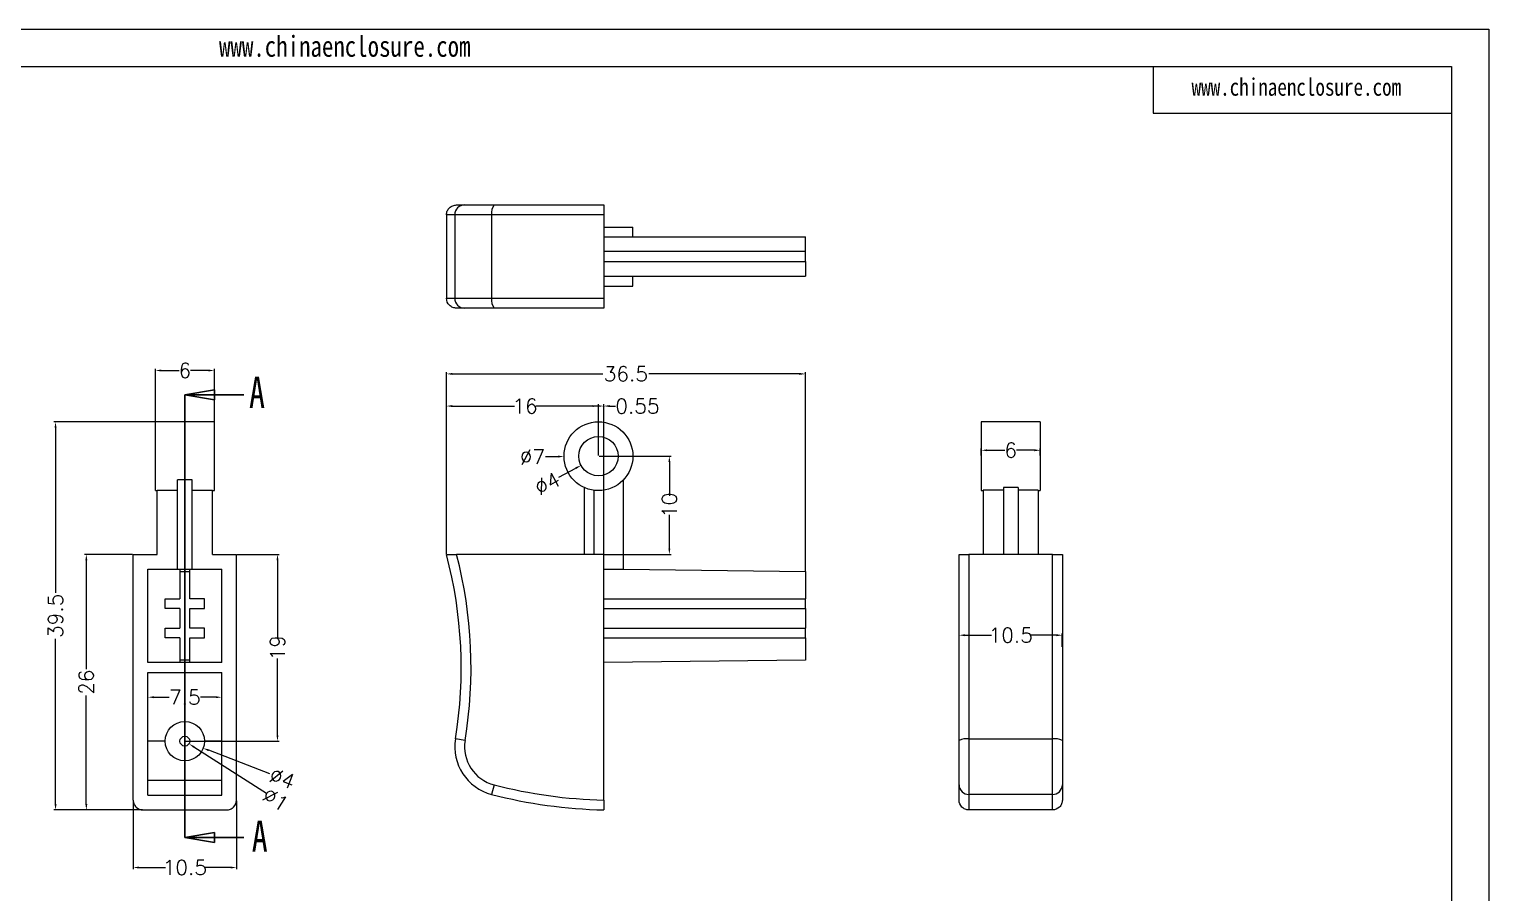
# Model space of a CAD drawing. Header units: inches. Extents: x 1424 to 4050, y 1126 to 1517.
# Drawn here: x 3710.1 to 3858.6, y 1197.2 to 1285.1 of the extents above; entities that cross this region are included whole.
import ezdxf

# ---------------------------------------------------------------- set-up
doc = ezdxf.new("R2010")
doc.units = ezdxf.units.IN
doc.header["$LTSCALE"] = 15
doc.linetypes.add('PHANTOM', pattern=[12.7, 6.35, -1.27, 1.27, -1.27, 1.27, -1.27])
doc.layers.add('文字', color=81, linetype='Continuous')
doc.styles.add('SLDTEXTSTYLE0', font='TXT', dxfattribs={"width": 0.75})
doc.styles.get("Standard").update_dxf_attribs({"font": 'txt', "bigfont": 'gbcbig.shx'})
doc.styles.add('宋体', font='', dxfattribs={"width": 0.8, "height": 3.5})
doc.styles.get('宋体').set_extended_font_data('SimSun')
doc.dimstyles.new('2', dxfattribs={"dimtxt": 1.5, "dimasz": 0.6, "dimexe": 0.18, "dimexo": 0.0625, "dimgap": 0.09, "dimtad": 0, "dimdsep": 46, "dimtxsty": 'Standard', "dimcen": 0, "dimclrd": 3, "dimclre": 3, "dimadec": 0, "dimazin": 2, "dimtfac": 1, "dimtofl": 0, "dimtmove": 0, "dimatfit": 3, "dimfxl": 1, "dimtolj": 1, "dimtzin": 0, "dimarcsym": 0})

# ---------------------------------------------------------------- blocks, each defined once
blk = doc.blocks.new('_CLOSED')
at = {"color": 0, "linetype": 'ByBlock', "lineweight": -2}
for p, q in [((-1, 0.166667), (0, 0)), ((-1, 0.166667), (-1, -0.166667)), ((0, 0), (-1, -0.166667)), ((0, 0), (-1, 0))]:
    blk.add_line(p, q, dxfattribs=at)
blk = doc.blocks.new('*D256')
at = {"color": 3, "lineweight": -2}
for p, q in [((3720.71, 1206.61), (3720.71, 1199.63)), ((3731.21, 1206.61), (3731.21, 1199.63)), ((3721.31, 1199.81), (3723.99, 1199.81)), ((3730.61, 1199.81), (3727.92, 1199.81))]:
    blk.add_line(p, q, dxfattribs=at)
at = {"color": 3}
for points in [[(3721.31, 1199.91), (3721.31, 1199.71), (3720.71, 1199.81)], [(3730.61, 1199.91), (3730.61, 1199.71), (3731.21, 1199.81)]]:
    blk.add_solid(points, dxfattribs=at)
at = {"layer": 'Defpoints', "color": 0}
for p in [(3720.71, 1206.67), (3731.21, 1206.67), (3731.21, 1199.81)]:
    blk.add_point(p, dxfattribs=at)
at = {"color": 0, "insert": (3725.96, 1199.81), "char_height": 1.5, "attachment_point": 5}
blk.add_mtext('\\A1;10.5', dxfattribs=at)
blk = doc.blocks.new('*D257')
at = {"color": 3, "lineweight": -2}
for p, q in [((3720.65, 1231.67), (3715.76, 1231.67)), ((3715.94, 1231.07), (3715.94, 1220.01)), ((3715.94, 1206.27), (3715.94, 1217.33)), ((3721.65, 1205.67), (3715.76, 1205.67))]:
    blk.add_line(p, q, dxfattribs=at)
at = {"color": 3}
for points in [[(3715.84, 1231.07), (3716.04, 1231.07), (3715.94, 1231.67)], [(3715.84, 1206.27), (3716.04, 1206.27), (3715.94, 1205.67)]]:
    blk.add_solid(points, dxfattribs=at)
at = {"layer": 'Defpoints', "color": 0}
for p in [(3715.94, 1231.67), (3720.71, 1231.67), (3721.71, 1205.67)]:
    blk.add_point(p, dxfattribs=at)
at = {"color": 0, "insert": (3715.94, 1218.67), "char_height": 1.5, "attachment_point": 5, "rotation": 90}
blk.add_mtext('\\A1;26', dxfattribs=at)
blk = doc.blocks.new('*D258')
at = {"color": 3, "lineweight": -2}
for p, q in [((3728.9, 1245.17), (3712.63, 1245.17)), ((3712.81, 1244.57), (3712.81, 1227.76)), ((3712.81, 1206.27), (3712.81, 1223.08)), ((3721.65, 1205.67), (3712.63, 1205.67))]:
    blk.add_line(p, q, dxfattribs=at)
at = {"color": 3}
for points in [[(3712.71, 1244.57), (3712.91, 1244.57), (3712.81, 1245.17)], [(3712.71, 1206.27), (3712.91, 1206.27), (3712.81, 1205.67)]]:
    blk.add_solid(points, dxfattribs=at)
at = {"layer": 'Defpoints', "color": 0}
for p in [(3728.96, 1245.17), (3712.81, 1205.67), (3721.71, 1205.67)]:
    blk.add_point(p, dxfattribs=at)
at = {"color": 0, "insert": (3712.81, 1225.42), "char_height": 1.5, "attachment_point": 5, "rotation": 90}
blk.add_mtext('\\A1;39.5', dxfattribs=at)
blk = doc.blocks.new('*D259')
at = {"color": 3, "lineweight": -2}
for p, q in [((3722.21, 1216.27), (3722.21, 1217.32)), ((3722.81, 1217.14), (3724.37, 1217.14)), ((3729.11, 1217.14), (3727.55, 1217.14)), ((3729.71, 1216.27), (3729.71, 1217.32))]:
    blk.add_line(p, q, dxfattribs=at)
at = {"color": 3}
for points in [[(3722.81, 1217.24), (3722.81, 1217.04), (3722.21, 1217.14)], [(3729.11, 1217.24), (3729.11, 1217.04), (3729.71, 1217.14)]]:
    blk.add_solid(points, dxfattribs=at)
at = {"layer": 'Defpoints', "color": 0}
for p in [(3729.71, 1217.14), (3722.21, 1216.21), (3729.71, 1216.21)]:
    blk.add_point(p, dxfattribs=at)
at = {"color": 0, "insert": (3725.96, 1217.14), "char_height": 1.5, "attachment_point": 5}
blk.add_mtext('\\A1;7.5', dxfattribs=at)
blk = doc.blocks.new('*D260')
at = {"color": 3, "lineweight": -2}
for p, q in [((3731.27, 1231.67), (3735.56, 1231.67)), ((3735.38, 1231.07), (3735.38, 1223.26)), ((3735.38, 1213.27), (3735.38, 1221.08)), ((3726.02, 1212.67), (3735.56, 1212.67))]:
    blk.add_line(p, q, dxfattribs=at)
at = {"color": 3}
for points in [[(3735.28, 1231.07), (3735.48, 1231.07), (3735.38, 1231.67)], [(3735.28, 1213.27), (3735.48, 1213.27), (3735.38, 1212.67)]]:
    blk.add_solid(points, dxfattribs=at)
at = {"layer": 'Defpoints', "color": 0}
for p in [(3731.21, 1231.67), (3735.38, 1231.67), (3725.96, 1212.67)]:
    blk.add_point(p, dxfattribs=at)
at = {"color": 0, "insert": (3735.38, 1222.17), "char_height": 1.5, "attachment_point": 5, "rotation": 90}
blk.add_mtext('\\A1;19', dxfattribs=at)
blk = doc.blocks.new('*D261')
at = {"color": 3, "lineweight": -2}
for p, q in [((3722.96, 1241.73), (3722.96, 1250.57)), ((3723.56, 1250.39), (3725.37, 1250.39)), ((3728.36, 1250.39), (3726.55, 1250.39)), ((3728.96, 1241.73), (3728.96, 1250.57))]:
    blk.add_line(p, q, dxfattribs=at)
at = {"color": 3}
for points in [[(3723.56, 1250.49), (3723.56, 1250.29), (3722.96, 1250.39)], [(3728.36, 1250.49), (3728.36, 1250.29), (3728.96, 1250.39)]]:
    blk.add_solid(points, dxfattribs=at)
at = {"layer": 'Defpoints', "color": 0}
for p in [(3728.96, 1250.39), (3722.96, 1241.67), (3728.96, 1241.67)]:
    blk.add_point(p, dxfattribs=at)
at = {"color": 0, "insert": (3725.96, 1250.39), "char_height": 1.5, "attachment_point": 5}
blk.add_mtext('\\A1;6', dxfattribs=at)
blk = doc.blocks.new('*D262')
at = {"color": 3, "lineweight": -2}
blk.add_line((3734.61, 1209.35), (3728.39, 1211.74), dxfattribs=at)
at = {"color": 3}
blk.add_solid([(3728.42, 1211.83), (3728.35, 1211.64), (3727.83, 1211.95)], dxfattribs=at)
at = {"layer": 'Defpoints', "color": 0}
for p in [(3724.09, 1213.38), (3727.83, 1211.95)]:
    blk.add_point(p, dxfattribs=at)
at = {"color": 0, "insert": (3735.86, 1208.87), "char_height": 1.5, "attachment_point": 5, "rotation": 339.0184}
blk.add_mtext('\\A1;∅4', dxfattribs=at)
blk = doc.blocks.new('*D263')
at = {"color": 3, "lineweight": -2}
blk.add_line((3734.27, 1207.33), (3726.88, 1212.07), dxfattribs=at)
at = {"color": 3}
blk.add_solid([(3726.94, 1212.16), (3726.83, 1211.99), (3726.38, 1212.4)], dxfattribs=at)
at = {"layer": 'Defpoints', "color": 0}
for p in [(3725.54, 1212.94), (3726.38, 1212.4)]:
    blk.add_point(p, dxfattribs=at)
at = {"color": 0, "insert": (3735.19, 1206.74), "char_height": 1.5, "attachment_point": 5, "rotation": 327.2809}
blk.add_mtext('\\A1;∅1', dxfattribs=at)
blk = doc.blocks.new('*D264')
at = {"color": 3, "lineweight": -2}
for p, q in [((3752.56, 1231.73), (3752.56, 1250.22)), ((3753.16, 1250.04), (3768.47, 1250.04)), ((3788.46, 1250.04), (3773.15, 1250.04)), ((3789.06, 1229.98), (3789.06, 1250.22))]:
    blk.add_line(p, q, dxfattribs=at)
at = {"color": 3}
for points in [[(3753.16, 1250.14), (3753.16, 1249.94), (3752.56, 1250.04)], [(3788.46, 1250.14), (3788.46, 1249.94), (3789.06, 1250.04)]]:
    blk.add_solid(points, dxfattribs=at)
at = {"layer": 'Defpoints', "color": 0}
for p in [(3789.06, 1250.04), (3752.56, 1231.67), (3789.06, 1229.92)]:
    blk.add_point(p, dxfattribs=at)
at = {"color": 0, "insert": (3770.81, 1250.04), "char_height": 1.5, "attachment_point": 5}
blk.add_mtext('\\A1;36.5', dxfattribs=at)
blk = doc.blocks.new('*D265')
at = {"color": 3, "lineweight": -2}
for p, q in [((3768.08, 1241.67), (3775.41, 1241.67)), ((3775.23, 1241.07), (3775.23, 1237.63)), ((3775.23, 1232.27), (3775.23, 1235.7)), ((3768.63, 1231.67), (3775.41, 1231.67))]:
    blk.add_line(p, q, dxfattribs=at)
at = {"color": 3}
for points in [[(3775.13, 1241.07), (3775.33, 1241.07), (3775.23, 1241.67)], [(3775.13, 1232.27), (3775.33, 1232.27), (3775.23, 1231.67)]]:
    blk.add_solid(points, dxfattribs=at)
at = {"layer": 'Defpoints', "color": 0}
for p in [(3768.02, 1241.67), (3768.56, 1231.67), (3775.23, 1231.67)]:
    blk.add_point(p, dxfattribs=at)
at = {"color": 0, "insert": (3775.23, 1236.67), "char_height": 1.5, "attachment_point": 5, "rotation": 90}
blk.add_mtext('\\A1;10', dxfattribs=at)
blk = doc.blocks.new('*D266')
at = {"color": 3, "lineweight": -2}
blk.add_line((3762.65, 1241.62), (3763.92, 1241.63), dxfattribs=at)
at = {"color": 3}
blk.add_solid([(3763.92, 1241.73), (3763.92, 1241.53), (3764.52, 1241.63)], dxfattribs=at)
at = {"layer": 'Defpoints', "color": 0}
for p in [(3764.52, 1241.63), (3771.52, 1241.7)]:
    blk.add_point(p, dxfattribs=at)
at = {"color": 0, "insert": (3761.31, 1241.6), "char_height": 1.5, "attachment_point": 5, "rotation": 0.5674}
blk.add_mtext('\\A1;∅7', dxfattribs=at)
blk = doc.blocks.new('*D267')
at = {"color": 3, "lineweight": -2}
blk.add_line((3764, 1239.53), (3765.72, 1240.45), dxfattribs=at)
at = {"color": 3}
blk.add_solid([(3765.67, 1240.54), (3765.77, 1240.36), (3766.25, 1240.73)], dxfattribs=at)
at = {"layer": 'Defpoints', "color": 0}
for p in [(3769.78, 1242.61), (3766.25, 1240.73)]:
    blk.add_point(p, dxfattribs=at)
at = {"color": 0, "insert": (3762.82, 1238.9), "char_height": 1.5, "attachment_point": 5, "rotation": 28.029}
blk.add_mtext('\\A1;∅4', dxfattribs=at)
blk = doc.blocks.new('*D268')
at = {"color": 3, "lineweight": -2}
for p, q in [((3752.56, 1231.73), (3752.56, 1246.95)), ((3768.56, 1230.23), (3768.56, 1246.95)), ((3753.16, 1246.77), (3759.47, 1246.77)), ((3767.96, 1246.77), (3761.65, 1246.77))]:
    blk.add_line(p, q, dxfattribs=at)
at = {"color": 3}
for points in [[(3753.16, 1246.87), (3753.16, 1246.67), (3752.56, 1246.77)], [(3767.96, 1246.87), (3767.96, 1246.67), (3768.56, 1246.77)]]:
    blk.add_solid(points, dxfattribs=at)
at = {"layer": 'Defpoints', "color": 0}
for p in [(3752.56, 1246.77), (3752.56, 1231.67), (3768.56, 1230.17)]:
    blk.add_point(p, dxfattribs=at)
at = {"color": 0, "insert": (3760.56, 1246.77), "char_height": 1.5, "attachment_point": 5}
blk.add_mtext('\\A1;16', dxfattribs=at)
blk = doc.blocks.new('*D269')
at = {"color": 3, "lineweight": -2}
for p, q in [((3768.02, 1241.73), (3768.02, 1246.95)), ((3768.56, 1231.13), (3768.56, 1246.95)), ((3767.42, 1246.77), (3766.82, 1246.77)), ((3769.16, 1246.77), (3769.76, 1246.77))]:
    blk.add_line(p, q, dxfattribs=at)
at = {"color": 3}
for points in [[(3767.42, 1246.87), (3767.42, 1246.67), (3768.02, 1246.77)], [(3769.16, 1246.87), (3769.16, 1246.67), (3768.56, 1246.77)]]:
    blk.add_solid(points, dxfattribs=at)
at = {"layer": 'Defpoints', "color": 0}
for p in [(3768.56, 1246.77), (3768.02, 1241.67), (3768.56, 1231.07)]:
    blk.add_point(p, dxfattribs=at)
at = {"color": 0, "insert": (3771.98, 1246.77), "char_height": 1.5, "attachment_point": 5}
blk.add_mtext('\\A1;0.55', dxfattribs=at)
blk = doc.blocks.new('*D270')
at = {"color": 3, "lineweight": -2}
for p, q in [((3804.69, 1222.27), (3804.69, 1223.63)), ((3805.29, 1223.45), (3807.98, 1223.45)), ((3814.59, 1223.45), (3811.91, 1223.45)), ((3815.19, 1222.27), (3815.19, 1223.63))]:
    blk.add_line(p, q, dxfattribs=at)
at = {"color": 3}
for points in [[(3805.29, 1223.55), (3805.29, 1223.35), (3804.69, 1223.45)], [(3814.59, 1223.55), (3814.59, 1223.35), (3815.19, 1223.45)]]:
    blk.add_solid(points, dxfattribs=at)
at = {"layer": 'Defpoints', "color": 0}
for p in [(3815.19, 1223.45), (3804.69, 1222.21), (3815.19, 1222.21)]:
    blk.add_point(p, dxfattribs=at)
at = {"color": 0, "insert": (3809.94, 1223.45), "char_height": 1.5, "attachment_point": 5}
blk.add_mtext('\\A1;10.5', dxfattribs=at)
blk = doc.blocks.new('*D271')
at = {"color": 3, "lineweight": -2}
for p, q in [((3806.94, 1241.73), (3806.94, 1242.45)), ((3812.94, 1241.73), (3812.94, 1242.45)), ((3807.54, 1242.27), (3809.35, 1242.27)), ((3812.34, 1242.27), (3810.53, 1242.27))]:
    blk.add_line(p, q, dxfattribs=at)
at = {"color": 3}
for points in [[(3807.54, 1242.37), (3807.54, 1242.17), (3806.94, 1242.27)], [(3812.34, 1242.37), (3812.34, 1242.17), (3812.94, 1242.27)]]:
    blk.add_solid(points, dxfattribs=at)
at = {"layer": 'Defpoints', "color": 0}
for p in [(3806.94, 1241.67), (3812.94, 1242.27), (3812.94, 1241.67)]:
    blk.add_point(p, dxfattribs=at)
at = {"color": 0, "insert": (3809.94, 1242.27), "char_height": 1.5, "attachment_point": 5}
blk.add_mtext('\\A1;6', dxfattribs=at)

msp = doc.modelspace()

# ---------------------------------------------------------------- linework, layer by layer
for p, q in [((3633.288, 1285.122), (3858.559, 1285.122)), ((3858.559, 1285.122), (3858.559, 1125.84)), ((3640.873, 1281.33), (3854.766, 1281.33)), ((3824.427, 1281.33), (3824.427, 1276.589)), ((3854.766, 1281.33), (3854.766, 1129.632)), ((3824.427, 1276.589), (3854.766, 1276.589))]:
    msp.add_line(p, q)
at = {"color": 7, "linetype": 'Continuous', "lineweight": 15}
for p, q in [((3752.563, 1266.234), (3752.563, 1257.734)), ((3753.404, 1266.234), (3753.404, 1257.734)), ((3753.596, 1267.234), (3754.404, 1267.234)), ((3754.404, 1267.234), (3757.408, 1267.234)), ((3768.563, 1266.234), (3757.159, 1266.234)), ((3757.159, 1266.234), (3757.159, 1257.734)), ((3757.408, 1267.234), (3768.563, 1267.234)), ((3768.563, 1266.234), (3768.563, 1257.734)), ((3768.563, 1264.984), (3771.516, 1264.984)), ((3771.516, 1263.984), (3771.516, 1264.984)), ((3768.563, 1263.984), (3789.063, 1263.984)), ((3789.063, 1262.484), (3789.063, 1263.984)), ((3789.063, 1262.484), (3768.563, 1262.484)), ((3789.063, 1261.484), (3789.063, 1262.484)), ((3768.563, 1261.484), (3789.063, 1261.484)), ((3789.063, 1261.484), (3789.063, 1259.984)), ((3768.563, 1259.984), (3789.063, 1259.984)), ((3768.563, 1258.984), (3771.516, 1258.984)), ((3771.516, 1258.984), (3771.516, 1259.984)), ((3757.159, 1257.734), (3768.563, 1257.734)), ((3754.404, 1256.734), (3753.596, 1256.734)), ((3757.408, 1256.734), (3754.404, 1256.734)), ((3768.563, 1256.734), (3757.408, 1256.734)), ((3728.959, 1245.169), (3722.959, 1245.169)), ((3722.959, 1238.169), (3722.959, 1245.169)), ((3728.959, 1238.169), (3728.959, 1245.169)), ((3812.941, 1245.169), (3806.941, 1245.169)), ((3806.941, 1245.169), (3806.941, 1238.169)), ((3812.941, 1245.169), (3812.941, 1238.169)), ((3722.959, 1238.169), (3723.159, 1238.169)), ((3723.159, 1238.212), (3725.209, 1238.212)), ((3723.159, 1231.669), (3723.159, 1238.212)), ((3726.709, 1239.268), (3725.209, 1239.268)), ((3725.209, 1230.169), (3725.209, 1239.268)), ((3726.709, 1230.169), (3726.709, 1239.268)), ((3726.709, 1238.212), (3728.759, 1238.212)), ((3728.759, 1231.669), (3728.759, 1238.212)), ((3728.759, 1238.169), (3728.959, 1238.169)), ((3766.563, 1238.485), (3766.563, 1231.669)), ((3767.563, 1238.198), (3767.563, 1231.669)), ((3768.563, 1231.669), (3768.563, 1238.212)), ((3770.563, 1230.169), (3770.563, 1239.268)), ((3806.941, 1238.169), (3807.141, 1238.169)), ((3809.191, 1238.198), (3807.141, 1238.198)), ((3807.141, 1238.198), (3807.141, 1231.669)), ((3810.691, 1238.485), (3809.191, 1238.485)), ((3809.191, 1238.485), (3809.191, 1231.669)), ((3810.691, 1238.485), (3810.691, 1231.669)), ((3812.741, 1238.198), (3810.691, 1238.198)), ((3812.741, 1238.198), (3812.741, 1231.669)), ((3812.741, 1238.169), (3812.941, 1238.169)), ((3720.709, 1206.669), (3720.709, 1231.669)), ((3720.709, 1231.669), (3723.159, 1231.669)), ((3728.759, 1231.669), (3731.209, 1231.669)), ((3731.209, 1206.669), (3731.209, 1231.669)), ((3768.563, 1231.669), (3753.596, 1231.669)), ((3768.563, 1206.669), (3768.563, 1231.669)), ((3804.691, 1212.742), (3804.691, 1231.669)), ((3805.691, 1231.669), (3805.691, 1212.904)), ((3814.191, 1231.669), (3805.691, 1231.669)), ((3814.191, 1212.904), (3814.191, 1231.669)), ((3815.191, 1231.669), (3815.191, 1212.742)), ((3722.209, 1220.669), (3722.209, 1230.169)), ((3722.209, 1230.169), (3725.209, 1230.169)), ((3725.209, 1230.169), (3725.459, 1230.169)), ((3725.459, 1230.169), (3726.459, 1230.169)), ((3725.459, 1230.169), (3725.459, 1229.919)), ((3725.459, 1229.919), (3725.459, 1227.169)), ((3725.459, 1229.919), (3726.459, 1229.919)), ((3726.459, 1229.919), (3726.459, 1230.169)), ((3726.459, 1230.169), (3726.709, 1230.169)), ((3726.459, 1227.169), (3726.459, 1229.919)), ((3726.709, 1230.169), (3729.709, 1230.169)), ((3729.709, 1220.669), (3729.709, 1230.169)), ((3768.563, 1230.169), (3770.563, 1230.169)), ((3770.563, 1230.169), (3789.063, 1229.919)), ((3789.063, 1229.919), (3789.063, 1227.169)), ((3723.959, 1226.169), (3723.959, 1227.169)), ((3723.959, 1227.169), (3725.459, 1227.169)), ((3725.459, 1226.169), (3723.959, 1226.169)), ((3725.459, 1226.169), (3725.459, 1224.169)), ((3727.959, 1227.169), (3726.459, 1227.169)), ((3726.459, 1226.169), (3727.959, 1226.169)), ((3726.459, 1224.169), (3726.459, 1226.169)), ((3727.959, 1226.169), (3727.959, 1227.169)), ((3768.563, 1227.169), (3789.063, 1227.169)), ((3768.563, 1226.169), (3789.063, 1226.169)), ((3789.063, 1226.169), (3789.063, 1227.169)), ((3789.063, 1226.169), (3789.063, 1224.169)), ((3723.959, 1223.169), (3723.959, 1224.169)), ((3723.959, 1224.169), (3725.459, 1224.169)), ((3725.459, 1223.169), (3723.959, 1223.169)), ((3725.459, 1223.169), (3725.459, 1220.919)), ((3727.959, 1224.169), (3726.459, 1224.169)), ((3726.459, 1223.169), (3727.959, 1223.169)), ((3726.459, 1220.919), (3726.459, 1223.169)), ((3727.959, 1223.169), (3727.959, 1224.169)), ((3768.563, 1224.169), (3789.063, 1224.169)), ((3768.563, 1223.169), (3789.063, 1223.169)), ((3789.063, 1223.169), (3789.063, 1224.169)), ((3789.063, 1223.169), (3789.063, 1220.919)), ((3725.459, 1220.669), (3722.209, 1220.669)), ((3726.459, 1220.919), (3725.459, 1220.919)), ((3725.459, 1220.919), (3725.459, 1220.669)), ((3726.459, 1220.669), (3725.459, 1220.669)), ((3726.459, 1220.669), (3726.459, 1220.919)), ((3729.709, 1220.669), (3726.459, 1220.669)), ((3789.063, 1220.919), (3768.563, 1220.669)), ((3722.209, 1207.169), (3722.209, 1219.669)), ((3722.209, 1219.669), (3729.709, 1219.669)), ((3729.709, 1207.169), (3729.709, 1219.669)), ((3754.457, 1212.742), (3753.47, 1212.904)), ((3804.691, 1208.22), (3804.691, 1212.742)), ((3805.691, 1212.904), (3814.191, 1212.904)), ((3805.691, 1212.904), (3805.691, 1207.252)), ((3814.191, 1207.252), (3814.191, 1212.904)), ((3815.191, 1212.742), (3815.191, 1208.22)), ((3723.959, 1212.661), (3722.209, 1212.661)), ((3729.709, 1212.661), (3727.959, 1212.661)), ((3722.209, 1208.704), (3729.709, 1208.704)), ((3757.408, 1208.22), (3757.159, 1207.252)), ((3804.691, 1206.669), (3804.691, 1208.22)), ((3815.191, 1208.22), (3815.191, 1206.669)), ((3722.209, 1207.169), (3729.709, 1207.169)), ((3814.191, 1207.252), (3805.691, 1207.252)), ((3805.691, 1207.252), (3805.691, 1205.669)), ((3814.191, 1205.669), (3814.191, 1207.252)), ((3721.709, 1205.669), (3730.209, 1205.669)), ((3814.191, 1205.669), (3805.691, 1205.669))]:
    msp.add_line(p, q, dxfattribs=at)
at = {"color": 8, "linetype": 'Continuous', "lineweight": 15}
for p, q in [((3753.404, 1266.234), (3752.563, 1266.234)), ((3757.159, 1266.234), (3753.404, 1266.234)), ((3752.563, 1257.734), (3753.404, 1257.734)), ((3753.404, 1257.734), (3757.159, 1257.734))]:
    msp.add_line(p, q, dxfattribs=at)
at = {"color": 1, "linetype": 'PHANTOM', "lineweight": 30}
msp.add_line((3725.959, 1247.915), (3725.959, 1202.865), dxfattribs=at)
at = {"color": 7, "linetype": 'Continuous', "lineweight": 30}
for p, q in [((3731.959, 1247.915), (3725.959, 1247.915)), ((3731.959, 1202.865), (3725.959, 1202.865))]:
    msp.add_line(p, q, dxfattribs=at)
at = {"color": 7, "linetype": 'Continuous', "lineweight": 15}
for centre, radius in [((3768.016, 1241.669), 3.5), ((3768.016, 1241.669), 2), ((3725.959, 1212.669), 2), ((3725.959, 1212.669), 0.5)]:
    msp.add_circle(centre, radius, dxfattribs=at)
for centre, radius, start, end in [((3754.404, 1266.234), 1, 90, 180), ((3758.35, 1266.469), 1.214, 140.89774, 191.14023), ((3754.404, 1257.734), 1, 180, 270), ((3758.35, 1257.5), 1.214, 168.85977, 219.10226), ((3709.229, 1220.169), 44.833, 350.67523, 14.86282), ((3709.229, 1220.169), 45.833, 350.67523, 14.53131), ((3758.404, 1212.094), 5, 170.67523, 255.58307), ((3758.404, 1212.094), 4, 170.67523, 255.58307), ((3805.447, 1211.24), 1.682, 81.67909, 116.72825), ((3814.434, 1211.24), 1.682, 63.27175, 98.32091), ((3769.792, 1256.394), 49.741, 255.58307, 268.58322), ((3805.675, 1208.236), 0.985, 180.93115, 270.90182), ((3814.206, 1208.236), 0.985, 269.09818, 359.06885), ((3769.792, 1256.394), 50.741, 255.58307, 268.61114)]:
    msp.add_arc(centre, radius, start, end, dxfattribs=at)
for points, knots in [([(3752.563, 1266.234), (3752.563, 1266.369), (3752.591, 1266.501), (3752.697, 1266.745), (3752.775, 1266.856), (3752.967, 1267.038), (3753.082, 1267.111), (3753.329, 1267.209), (3753.462, 1267.234), (3753.596, 1267.234)], [0, 0, 0, 0, 0.25, 0.25, 0.5, 0.5, 0.75, 0.75, 1, 1, 1, 1]), ([(3768.563, 1267.234), (3768.563, 1267.234), (3768.563, 1267.209), (3768.563, 1267.108), (3768.563, 1267.034), (3768.563, 1266.758), (3768.563, 1266.499), (3768.563, 1266.234)], [0, 0, 0, 0, 0.25, 0.25, 0.5, 0.5, 1, 1, 1, 1]), ([(3753.596, 1256.734), (3753.462, 1256.734), (3753.331, 1256.759), (3753.082, 1256.857), (3752.968, 1256.93), (3752.679, 1257.204), (3752.563, 1257.466), (3752.563, 1257.734)], [0, 0, 0, 0, 0.25, 0.25, 0.5, 0.5, 1, 1, 1, 1]), ([(3768.563, 1257.734), (3768.563, 1257.602), (3768.563, 1257.473), (3768.563, 1257.231), (3768.563, 1257.12), (3768.563, 1256.843), (3768.563, 1256.734), (3768.563, 1256.734)], [0, 0, 0, 0, 0.25, 0.25, 0.5, 0.5, 1, 1, 1, 1]), ([(3752.563, 1231.669), (3752.563, 1231.669), (3752.591, 1231.669), (3752.697, 1231.669), (3752.775, 1231.669), (3752.967, 1231.669), (3753.082, 1231.669), (3753.329, 1231.669), (3753.462, 1231.669), (3753.596, 1231.669)], [0, 0, 0, 0, 0.25, 0.25, 0.5, 0.5, 0.75, 0.75, 1, 1, 1, 1]), ([(3804.691, 1231.669), (3804.691, 1231.669), (3804.716, 1231.669), (3804.814, 1231.669), (3804.886, 1231.669), (3805.161, 1231.669), (3805.422, 1231.669), (3805.691, 1231.669)], [0, 0, 0, 0, 0.25, 0.25, 0.5, 0.5, 1, 1, 1, 1]), ([(3814.191, 1231.669), (3814.325, 1231.669), (3814.457, 1231.669), (3814.701, 1231.669), (3814.812, 1231.669), (3814.995, 1231.669), (3815.068, 1231.669), (3815.165, 1231.669), (3815.191, 1231.669), (3815.191, 1231.669)], [0, 0, 0, 0, 0.25, 0.25, 0.5, 0.5, 0.75, 0.75, 1, 1, 1, 1]), ([(3720.709, 1206.669), (3720.709, 1206.537), (3720.735, 1206.407), (3720.835, 1206.165), (3720.909, 1206.054), (3721.186, 1205.777), (3721.445, 1205.669), (3721.709, 1205.669)], [0, 0, 0, 0, 0.25, 0.25, 0.5, 0.5, 1, 1, 1, 1]), ([(3730.209, 1205.669), (3730.341, 1205.669), (3730.47, 1205.695), (3730.713, 1205.795), (3730.823, 1205.869), (3731.1, 1206.146), (3731.209, 1206.405), (3731.209, 1206.669)], [0, 0, 0, 0, 0.25, 0.25, 0.5, 0.5, 1, 1, 1, 1]), ([(3768.563, 1206.669), (3768.563, 1206.537), (3768.563, 1206.407), (3768.563, 1206.165), (3768.563, 1206.054), (3768.563, 1205.777), (3768.563, 1205.669), (3768.563, 1205.669)], [0, 0, 0, 0, 0.25, 0.25, 0.5, 0.5, 1, 1, 1, 1]), ([(3805.691, 1205.669), (3805.559, 1205.669), (3805.429, 1205.695), (3805.187, 1205.795), (3805.076, 1205.869), (3804.799, 1206.146), (3804.691, 1206.405), (3804.691, 1206.669)], [0, 0, 0, 0, 0.25, 0.25, 0.5, 0.5, 1, 1, 1, 1]), ([(3815.191, 1206.669), (3815.191, 1206.537), (3815.165, 1206.407), (3815.065, 1206.165), (3814.99, 1206.054), (3814.714, 1205.777), (3814.455, 1205.669), (3814.191, 1205.669)], [0, 0, 0, 0, 0.25, 0.25, 0.5, 0.5, 1, 1, 1, 1])]:
    msp.add_open_spline(points, degree=3, knots=knots, dxfattribs=at)

# ---------------------------------------------------------------- block references
at = {"color": 7, "linetype": 'Continuous', "lineweight": 30, "xscale": 3, "yscale": 3, "zscale": 0.5, "rotation": 180}
for p in [(3725.959, 1247.915), (3725.959, 1202.865)]:
    msp.add_blockref('_CLOSED', p, dxfattribs=at)

# ---------------------------------------------------------------- texts
at = {"color": 7, "linetype": 'Continuous', "char_height": 3.175, "attachment_point": 1, "style": 'SLDTEXTSTYLE0'}
for insert in [(3732.487, 1249.756), (3732.764, 1204.59)]:
    msp.add_mtext('A', dxfattribs=dict(at, insert=insert))
at = {"layer": '文字', "color": 0, "attachment_point": 1, "style": '宋体'}
for insert, char_height, width in [((3729.436, 1284.447), 2.1359, 37.52574), ((3828.335, 1280.129), 1.77992, 31.27145)]:
    msp.add_mtext('www.chinaenclosure.com', dxfattribs=dict(at, insert=insert, char_height=char_height, width=width))

# ---------------------------------------------------------------- dimensions: what is measured, and where the dimension line sits
for base, p1, p2, picture, middle in [((3728.959, 1250.386), (3722.959, 1241.669), (3728.959, 1241.669), '*D261', (3725.959, 1250.386)), ((3752.563, 1246.765), (3768.563, 1230.169), (3752.563, 1231.669), '*D268', (3760.563, 1246.765)), ((3768.563, 1246.765), (3768.016, 1241.669), (3768.563, 1231.07), '*D269', (3771.978, 1246.765)), ((3812.941, 1242.268), (3806.941, 1241.669), (3812.941, 1241.669), '*D271', (3809.941, 1242.268)), ((3815.191, 1223.451), (3804.691, 1222.205), (3815.191, 1222.205), '*D270', (3809.941, 1223.451)), ((3729.709, 1217.141), (3722.209, 1216.208), (3729.709, 1216.208), '*D259', (3725.959, 1217.141)), ((3731.209, 1199.815), (3720.709, 1206.669), (3731.209, 1206.669), '*D256', (3725.959, 1199.815))]:
    dim = msp.add_linear_dim(base=base, p1=p1, p2=p2, dimstyle='2')
    dim.commit()
    dim.dimension.update_dxf_attribs({"geometry": picture, "text_midpoint": middle})
dim = msp.add_linear_dim(base=(3789.063, 1250.041), p1=(3752.563, 1231.669), p2=(3789.063, 1229.919), dimstyle='2')
dim.commit()
dim.dimension.update_dxf_attribs({"geometry": '*D264', "text_midpoint": (3770.813, 1250.041), "dimtype": 160})
for base, p1, p2, picture, middle in [((3712.805, 1205.669), (3728.959, 1245.169), (3721.709, 1205.669), '*D258', (3712.805, 1225.419)), ((3775.229, 1231.669), (3768.016, 1241.669), (3768.563, 1231.669), '*D265', (3775.229, 1236.669)), ((3715.935, 1231.669), (3721.709, 1205.669), (3720.709, 1231.669), '*D257', (3715.935, 1218.669)), ((3735.375, 1231.669), (3725.959, 1212.669), (3731.209, 1231.669), '*D260', (3735.375, 1222.169))]:
    dim = msp.add_linear_dim(base=base, p1=p1, p2=p2, angle=90, dimstyle='2')
    dim.commit()
    dim.dimension.update_dxf_attribs({"geometry": picture, "text_midpoint": middle})
for p1, p2, picture, middle in [((3771.516, 1241.703), (3764.516, 1241.634), '*D266', (3761.308, 1241.602)), ((3769.781, 1242.608), (3766.251, 1240.729), '*D267', (3762.82, 1238.903)), ((3724.091, 1213.385), (3727.826, 1211.953), '*D262', (3735.858, 1208.872)), ((3725.538, 1212.939), (3726.379, 1212.398), '*D263', (3735.186, 1206.741))]:
    dim = msp.add_diameter_dim_2p(p1=p1, p2=p2, dimstyle='2')
    dim.commit()
    dim.dimension.update_dxf_attribs({"geometry": picture, "text_midpoint": middle, "dimtype": 163})

doc.saveas('drawing.dxf')
